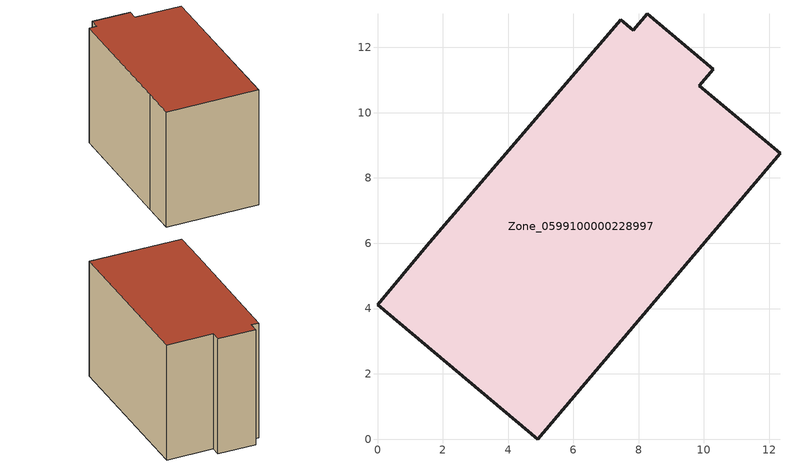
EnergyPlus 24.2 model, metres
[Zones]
Zone_0599100000228997
 floor ground (C_G): 7.45,12.85 7.84,12.53 8.26,13.03 10.29,11.33 9.86,10.83 12.33,8.76 4.92,0 0,4.12 1.51,5.92 z0
 wall outside (C_F): 4.92,0 12.33,8.76 9.86,10.83 10.29,11.33 8.26,13.03 7.84,12.53 7.45,12.85 1.51,5.92 0,4.12 4.92,0 z0:8.36
 roof outside (C_R): 1.51,5.92 0,4.12 4.92,0 12.33,8.76 9.86,10.83 10.29,11.33 8.26,13.03 7.84,12.53 7.45,12.85 z8.36
[BUILDING]
Pand.0599100000228997: North Axis=0; Terrain=City; Loads Convergence Tolerance Value=0.04; Temperature Convergence Tolerance Value=0.4; Solar Distribution=FullExterior; Maximum Number of Warmup Days=25; Minimum Number of Warmup Days=1
[Site:Location]
Rotterdam.The.Hague.AP_ZH_NLD Design_Conditions: Latitude=51.96; Longitude=4.45; Time Zone=1; Elevation=-4.5
[SITE:GROUNDTEMPERATURE:BUILDINGSURFACE]
18, 18, 18, 18, 18, 18, 18, 18, 18, 18, 18, 18
[MATERIAL] Thermal Absorptance=0.9; Solar Absorptance=0.7; Visible Absorptance=0.7
Name | Roughness | Thickness | Conductivity | Density | Specific Heat
G.TI.1946-1964 | MediumSmooth | 0.15 | 1 | 540 | 1210
F.TI.1946-1964 | Rough | 0.3 | 0.857143 | 1920 | 840
R.TI.1946-1964 | MediumRough | 0.2 | 0.277778 | 1500 | 1000
[CONSTRUCTION]
C_G: G.TI.1946-1964
C_F: F.TI.1946-1964
C_R: R.TI.1946-1964
[ZONE]
Zone_0599100000228997: Type=1; Multiplier=1; Ceiling Height=Autocalculate; Volume=Autocalculate; Floor Area=autocalculate; Part of Total Floor Area=Yes
[ZONEINFILTRATION:DESIGNFLOWRATE]
Infil_Zone_0599100000228997: Zone or ZoneList or Space or SpaceList=Zone_0599100000228997; Schedule=AlwaysOn; Design Flow Rate Calculation Method=Flow/Area; Flow Rate per Floor Area=0.003; Constant Term Coefficient=1; Temperature Term Coefficient=0; Velocity Term Coefficient=0; Velocity Squared Term Coefficient=0
[HVACTEMPLATE:ZONE:IDEALLOADSAIRSYSTEM]
Zone_0599100000228997: Maximum Heating Supply Air Temperature=50; Minimum Cooling Supply Air Temperature=13; Maximum Heating Supply Air Humidity Ratio=0.0156; Minimum Cooling Supply Air Humidity Ratio=0.0077; Heating Limit=NoLimit; Cooling Limit=NoLimit; Dehumidification Control Type=ConstantSensibleHeatRatio; Cooling Sensible Heat Ratio=0.7; Dehumidification Setpoint=60; Humidification Control Type=None; Humidification Setpoint=30; Outdoor Air Method=None; Outdoor Air Flow Rate per Person=0.00944; Outdoor Air Flow Rate per Zone Floor Area=0; Outdoor Air Flow Rate per Zone=0; Demand Controlled Ventilation Type=None; Outdoor Air Economizer Type=NoEconomizer; Heat Recovery Type=None; Sensible Heat Recovery Effectiveness=0.7; Latent Heat Recovery Effectiveness=0.65
[ZONECONTROL:THERMOSTAT]
ThermostatControl_Zone_0599100000228997: Zone or ZoneList=Zone_0599100000228997; Control Type Schedule=DualSetpointControlType; Control 1=Thermostat_Zone_0599100000228997; Temperature Difference Between Cutout And Setpoint=0
[THERMOSTATSETPOINT:DUALSETPOINT]
Thermostat_Zone_0599100000228997: Heating Setpoint Temperature Schedule=HeatingSetpoint_Zone_0599100000228997; Cooling Setpoint Temperature Schedule=CoolingSetpoint_Zone_0599100000228997
[SCHEDULE:COMPACT]
HeatingSetpoint_Zone_0599100000228997: Through: 12/31, For: AllDays, Until: 24:00, 21
CoolingSetpoint_Zone_0599100000228997: Through: 12/31, For: AllDays, Until: 24:00, 24
DualSetpointControlType: Through: 12/31, For: AllDays, Until: 24:00, 4
AlwaysOn: Through: 12/31, For: AllDays, Until: 24:00, 1
